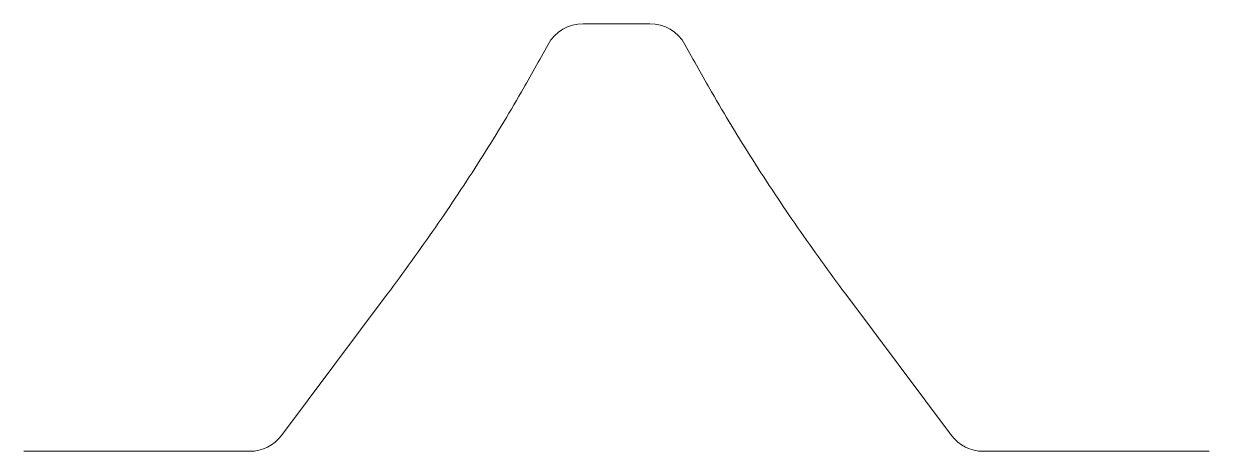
# Model space of a CAD drawing. Header units: millimetres. Extents: x 0 to 15, y 0 to 5.4.
import ezdxf

# ---------------------------------------------------------------- set-up
doc = ezdxf.new("R2010")
doc.units = ezdxf.units.MM
doc.layers.add('粗实线层', color=7, linetype='Continuous', lineweight=35)

msp = doc.modelspace()

# ---------------------------------------------------------------- linework, layer by layer
at = {"layer": '粗实线层', "lineweight": 18}
for p, q in [((4.6, 1.986), (3.261, 0.2)), ((10.4, 1.986), (11.739, 0.2)), ((0, 0), (2.861, 0)), ((12.139, 0), (15, 0))]:
    msp.add_line(p, q, dxfattribs=at)
at = {"layer": '粗实线层', "color": 3, "lineweight": 18}
for centre, start, end in [((7.074, 4.907), 89.5023, 151.5845), ((7.926, 4.907), 28.4155, 90.4977), ((2.861, 0.5), 270, 323.1403), ((12.139, 0.5), 216.8597, 270)]:
    msp.add_arc(centre, 0.5, start, end, dxfattribs=at)
at = {"layer": '粗实线层', "lineweight": 18}
for start, end in [(269.5023, 270), (270, 270.4977)]:
    msp.add_arc((7.5, 53.905), 48.5, start, end, dxfattribs=at)
for points in [[(6.635, 5.145), (6.525, 4.944), (6.249, 4.451), (5.778, 3.676), (5.211, 2.823), (4.808, 2.264), (4.6, 1.986)], [(8.365, 5.145), (8.475, 4.944), (8.751, 4.451), (9.222, 3.676), (9.789, 2.823), (10.192, 2.264), (10.4, 1.986)]]:
    msp.add_open_spline(points, degree=3, knots=[0, 0, 0, 0, 0.68799, 1.694715, 2.719131, 3.761237, 3.761237, 3.761237, 3.761237], dxfattribs=at)

doc.saveas('drawing.dxf')
